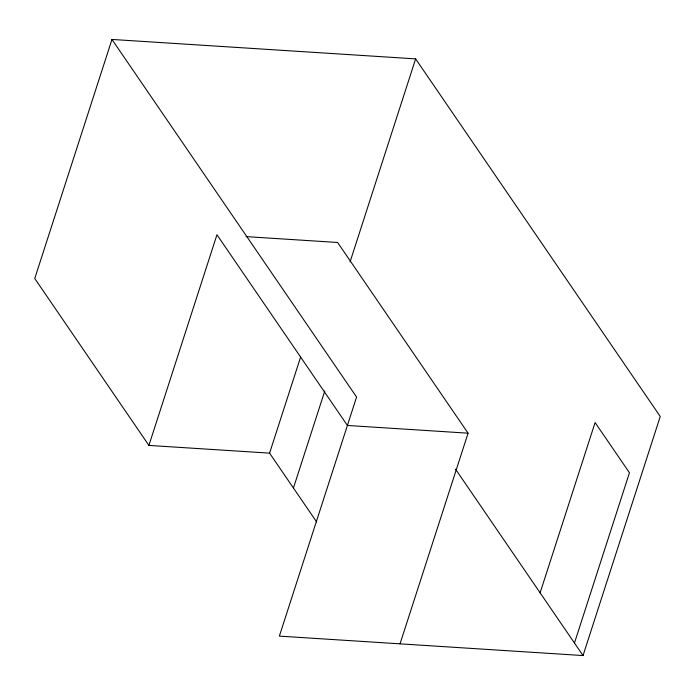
<?xml version="1.0" encoding="UTF-8"?>
<svg xmlns="http://www.w3.org/2000/svg" width="695" height="695" viewBox="0 0 695 695"><rect width="100%" height="100%" fill="white"/><g stroke="black" fill="none" stroke-linecap="round" stroke-linejoin="round"><path stroke-width="1.04" d="M111.965 39.441L356.578 397.054L279.364 636.116L583.036 655.559L660.25 416.487L415.636 58.884L111.965 39.441L34.75 278.513L148.912 445.417L269.582 453.14L316.677 521.988M148.912 445.417L216.953 234.754L347.404 425.462L468.074 433.185L400.033 643.839M269.582 453.14L300.605 357.1M350.072 261.885L415.636 58.884M293.438 488.012L324.791 390.938M540.111 592.8L595.102 422.543L629.453 472.765L574.461 643.031M246.047 236.613L337.622 242.477L468.074 433.185M455.512 469.125L583.036 655.559"/></g></svg>
